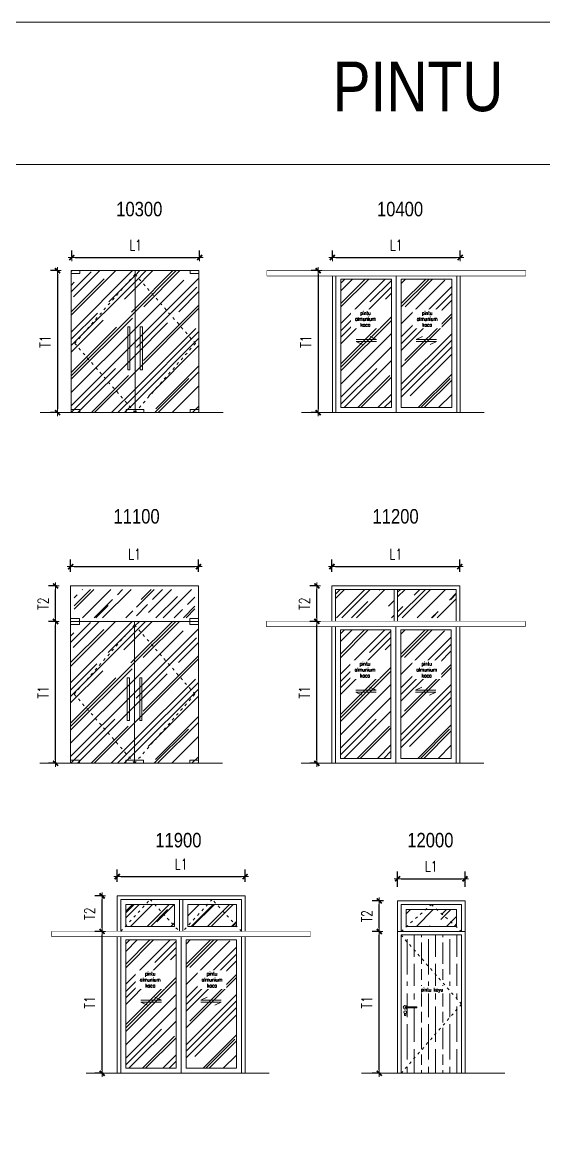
# Model space of a CAD drawing. Header units: centimetres. Extents: x 241563 to 294181, y -34797 to 61752.
# Drawn here: x 255016 to 262360, y 46141 to 61752 of the extents above; entities that cross this region are included whole.
import ezdxf

# ---------------------------------------------------------------- set-up
doc = ezdxf.new("R2010")
doc.units = ezdxf.units.CM
doc.header["$MEASUREMENT"] = 0
doc.set_wipeout_variables(frame=1)
doc.linetypes.add('ACAD_ISO03W100', pattern=[30, 12, -18])
doc.layers.add('0.00', color=130, linetype='Continuous', lineweight=0)
doc.layers.add('0.09', color=30, linetype='Continuous', lineweight=9)
doc.styles.add('51DIM', font='SIMPLEX.shx', dxfattribs={"width": 0.85})
doc.styles.add('ISO', font='ARIALN.TTF')
doc.styles.add('TEXT', font='simplex.shx', dxfattribs={"width": 0.75})
doc.dimstyles.new('D100B', dxfattribs={"dimscale": 100, "dimtxt": 1.5, "dimasz": 0.5, "dimexe": 1, "dimexo": 2, "dimgap": 1, "dimtad": 1, "dimdec": 0, "dimzin": 0, "dimdsep": 46, "dimtxsty": 'TEXT', "dimblk1": 'tick', "dimblk2": 'tick', "dimsah": 1, "dimcen": 0, "dimclre": 15, "dimadec": 0, "dimazin": 0, "dimtfac": 1, "dimtdec": 0, "dimtix": 1, "dimtmove": 2, "dimatfit": 3, "dimldrblk": 'tick', "dimfxl": 1, "dimtolj": 1, "dimtzin": 0, "dimarcsym": 0})
pattern_1 = [(45, (4881.9, 39292.12), (254.55844, 678.8225), [4500, -600, 1500, -300]), (45, (5057.97, 39680.32), (-494.26764, 70.0036), [900, -99, 1800, -225]), (45, (4807.66, 39578.5), (960.95812, 1245.21504), [2400, -420, 1200, -300])]
pattern_2 = [(45, (8560.57, 39292.12), (254.55844, 678.8225), [4500, -600, 1500, -300]), (45, (8736.64, 39680.32), (-494.26764, 70.0036), [900, -99, 1800, -225]), (45, (8486.32, 39578.5), (960.95812, 1245.21504), [2400, -420, 1200, -300])]
pattern_3 = [(45, (4875.36, 34349.05), (254.55844, 678.8225), [4500, -600, 1500, -300]), (45, (5051.43, 34737.25), (-494.26764, 70.0036), [900, -99, 1800, -225]), (45, (4801.12, 34635.43), (960.95812, 1245.21504), [2400, -420, 1200, -300])]
pattern_4 = [(45, (8554.03, 34349.05), (254.55844, 678.8225), [4500, -600, 1500, -300]), (45, (8730.1, 34737.25), (-494.26764, 70.0036), [900, -99, 1800, -225]), (45, (8479.78, 34635.43), (960.95812, 1245.21504), [2400, -420, 1200, -300])]
pattern_5 = [(45, (5530.7, 29980.36), (254.55844, 678.8225), [4500, -600, 1500, -300]), (45, (5706.77, 30368.56), (-494.26764, 70.0036), [900, -99, 1800, -225]), (45, (5456.45, 30266.74), (960.95812, 1245.21504), [2400, -420, 1200, -300])]
pattern_6 = [(45, (-56898.05, 16622.5), (254.55844, 678.8225), [4500, -600, 1500, -300]), (45, (-56721.98, 17010.7), (-494.26764, 70.00357), [900, -99, 1800, -225]), (45, (-56972.3, 16908.87), (960.95812, 1245.21504), [2400, -420, 1200, -300])]

# ---------------------------------------------------------------- blocks, each defined once
blk = doc.blocks.new('tick')
for p, q in [((-1, 0), (1, 0)), ((0, 1), (0, -1))]:
    blk.add_line(p, q)
at = {"const_width": 0.5}
blk.add_lwpolyline([(-0.71, -0.71), (0.71, 0.71)], dxfattribs=at)
blk = doc.blocks.new('*D16')
at = {"layer": '0.00', "color": 15, "linetype": 'Continuous', "lineweight": -2, "ltscale": 2, "transparency": 16777216}
for p, q in [((255514, 58250), (255414, 58250)), ((255514, 56250), (255414, 56250))]:
    blk.add_line(p, q, dxfattribs=at)
at = {"layer": '0.00', "color": 0, "linetype": 'Continuous', "lineweight": -2, "ltscale": 2, "transparency": 16777216}
blk.add_line((255514, 58200), (255514, 56300), dxfattribs=at)
at = {"layer": 'Defpoints', "color": 0, "linetype": 'Continuous', "ltscale": 2, "transparency": 16777216}
for p in [(255714, 58250), (255514, 56250), (255714, 56250)]:
    blk.add_point(p, dxfattribs=at)
at = {"layer": '0.00', "color": 0, "linetype": 'Continuous', "lineweight": -2, "ltscale": 2, "transparency": 16777216, "xscale": 50, "yscale": 50, "zscale": 50}
for p, rotation in [((255514, 58250), 90), ((255514, 56250), 270)]:
    blk.add_blockref('tick', p, dxfattribs=dict(at, rotation=rotation))
at = {"layer": '0.00', "color": 0, "linetype": 'Continuous', "ltscale": 2, "transparency": 16777216, "insert": (255339, 57250), "char_height": 150, "attachment_point": 5, "rotation": 90, "style": 'TEXT'}
blk.add_mtext('\\A1;T1', dxfattribs=at)
blk = doc.blocks.new('*D15')
at = {"layer": '0.00', "color": 15, "linetype": 'Continuous', "lineweight": -2, "ltscale": 2, "transparency": 16777216}
for p, q in [((255714, 58450), (255714, 58535)), ((257514, 58450), (257514, 58535))]:
    blk.add_line(p, q, dxfattribs=at)
at = {"layer": '0.00', "color": 0, "linetype": 'Continuous', "lineweight": -2, "ltscale": 2, "transparency": 16777216}
blk.add_line((255764, 58435), (257464, 58435), dxfattribs=at)
at = {"layer": 'Defpoints', "color": 0, "linetype": 'Continuous', "ltscale": 2, "transparency": 16777216}
for p in [(257514, 58435), (255714, 58250), (257514, 58250)]:
    blk.add_point(p, dxfattribs=at)
at = {"layer": '0.00', "color": 0, "linetype": 'Continuous', "lineweight": -2, "ltscale": 2, "transparency": 16777216, "xscale": 50, "yscale": 50, "zscale": 50, "rotation": 180}
blk.add_blockref('tick', (255714, 58435), dxfattribs=at)
at = {"layer": '0.00', "color": 0, "linetype": 'Continuous', "lineweight": -2, "ltscale": 2, "transparency": 16777216, "xscale": 50, "yscale": 50, "zscale": 50}
blk.add_blockref('tick', (257514, 58435), dxfattribs=at)
at = {"layer": '0.00', "color": 0, "linetype": 'Continuous', "ltscale": 2, "transparency": 16777216, "insert": (256614, 58610), "char_height": 150, "attachment_point": 5, "style": 'TEXT'}
blk.add_mtext('\\A1;L1', dxfattribs=at)
blk = doc.blocks.new('*D18')
at = {"layer": '0.00', "color": 15, "linetype": 'Continuous', "lineweight": -2, "ltscale": 2, "transparency": 16777216}
for p, q in [((259183, 58250), (259083, 58250)), ((259183, 56250), (259083, 56250))]:
    blk.add_line(p, q, dxfattribs=at)
at = {"layer": '0.00', "color": 0, "linetype": 'Continuous', "lineweight": -2, "ltscale": 2, "transparency": 16777216}
blk.add_line((259183, 58200), (259183, 56300), dxfattribs=at)
at = {"layer": 'Defpoints', "color": 0, "linetype": 'Continuous', "ltscale": 2, "transparency": 16777216}
for p in [(259383, 58250), (259183, 56250), (259383, 56250)]:
    blk.add_point(p, dxfattribs=at)
at = {"layer": '0.00', "color": 0, "linetype": 'Continuous', "lineweight": -2, "ltscale": 2, "transparency": 16777216, "xscale": 50, "yscale": 50, "zscale": 50}
for p, rotation in [((259183, 58250), 90), ((259183, 56250), 270)]:
    blk.add_blockref('tick', p, dxfattribs=dict(at, rotation=rotation))
at = {"layer": '0.00', "color": 0, "linetype": 'Continuous', "ltscale": 2, "transparency": 16777216, "insert": (259008, 57250), "char_height": 150, "attachment_point": 5, "rotation": 90, "style": 'TEXT'}
blk.add_mtext('\\A1;T1', dxfattribs=at)
blk = doc.blocks.new('*D17')
at = {"layer": '0.00', "color": 15, "linetype": 'Continuous', "lineweight": -2, "ltscale": 2, "transparency": 16777216}
for p, q in [((259383, 58450), (259383, 58535)), ((261183, 58450), (261183, 58535))]:
    blk.add_line(p, q, dxfattribs=at)
at = {"layer": '0.00', "color": 0, "linetype": 'Continuous', "lineweight": -2, "ltscale": 2, "transparency": 16777216}
blk.add_line((259433, 58435), (261133, 58435), dxfattribs=at)
at = {"layer": 'Defpoints', "color": 0, "linetype": 'Continuous', "ltscale": 2, "transparency": 16777216}
for p in [(261183, 58435), (259383, 58250), (261183, 58250)]:
    blk.add_point(p, dxfattribs=at)
at = {"layer": '0.00', "color": 0, "linetype": 'Continuous', "lineweight": -2, "ltscale": 2, "transparency": 16777216, "xscale": 50, "yscale": 50, "zscale": 50, "rotation": 180}
blk.add_blockref('tick', (259383, 58435), dxfattribs=at)
at = {"layer": '0.00', "color": 0, "linetype": 'Continuous', "lineweight": -2, "ltscale": 2, "transparency": 16777216, "xscale": 50, "yscale": 50, "zscale": 50}
blk.add_blockref('tick', (261183, 58435), dxfattribs=at)
at = {"layer": '0.00', "color": 0, "linetype": 'Continuous', "ltscale": 2, "transparency": 16777216, "insert": (260283, 58610), "char_height": 150, "attachment_point": 5, "style": 'TEXT'}
blk.add_mtext('\\A1;L1', dxfattribs=at)
blk = doc.blocks.new('*D35')
at = {"layer": '0.00', "color": 15, "linetype": 'Continuous', "lineweight": -2, "ltscale": 2, "transparency": 16777216}
for p, q in [((255498, 53307), (255386, 53307)), ((255498, 51307), (255386, 51307))]:
    blk.add_line(p, q, dxfattribs=at)
at = {"layer": '0.00', "color": 0, "linetype": 'Continuous', "lineweight": -2, "ltscale": 2, "transparency": 16777216}
blk.add_line((255486, 51357), (255486, 53257), dxfattribs=at)
at = {"layer": 'Defpoints', "color": 0, "linetype": 'Continuous', "ltscale": 2, "transparency": 16777216}
for p in [(255486, 53307), (255698, 53307), (255698, 51307)]:
    blk.add_point(p, dxfattribs=at)
at = {"layer": '0.00', "color": 0, "linetype": 'Continuous', "lineweight": -2, "ltscale": 2, "transparency": 16777216, "xscale": 50, "yscale": 50, "zscale": 50}
for p, rotation in [((255486, 53307), 90), ((255486, 51307), 270)]:
    blk.add_blockref('tick', p, dxfattribs=dict(at, rotation=rotation))
at = {"layer": '0.00', "color": 0, "linetype": 'Continuous', "ltscale": 2, "transparency": 16777216, "insert": (255311, 52307), "char_height": 150, "attachment_point": 5, "rotation": 90, "style": 'TEXT'}
blk.add_mtext('\\A1;T1', dxfattribs=at)
blk = doc.blocks.new('*D33')
at = {"layer": '0.00', "color": 15, "linetype": 'Continuous', "lineweight": -2, "ltscale": 2, "transparency": 16777216}
for p, q in [((255498, 53807), (255386, 53807)), ((255498, 53307), (255386, 53307))]:
    blk.add_line(p, q, dxfattribs=at)
at = {"layer": '0.00', "color": 0, "linetype": 'Continuous', "lineweight": -2, "ltscale": 2, "transparency": 16777216}
blk.add_line((255486, 53357), (255486, 53757), dxfattribs=at)
at = {"layer": 'Defpoints', "color": 0, "linetype": 'Continuous', "ltscale": 2, "transparency": 16777216}
for p in [(255486, 53807), (255698, 53807), (255698, 53307)]:
    blk.add_point(p, dxfattribs=at)
at = {"layer": '0.00', "color": 0, "linetype": 'Continuous', "lineweight": -2, "ltscale": 2, "transparency": 16777216, "xscale": 50, "yscale": 50, "zscale": 50}
for p, rotation in [((255486, 53807), 90), ((255486, 53307), 270)]:
    blk.add_blockref('tick', p, dxfattribs=dict(at, rotation=rotation))
at = {"layer": '0.00', "color": 0, "linetype": 'Continuous', "ltscale": 2, "transparency": 16777216, "insert": (255311, 53557), "char_height": 150, "attachment_point": 5, "rotation": 90, "style": 'TEXT'}
blk.add_mtext('\\A1;T2', dxfattribs=at)
blk = doc.blocks.new('*D34')
at = {"layer": '0.00', "color": 15, "linetype": 'Continuous', "lineweight": -2, "ltscale": 2, "transparency": 16777216}
for p, q in [((255698, 54007), (255698, 54179)), ((257498, 54007), (257498, 54179))]:
    blk.add_line(p, q, dxfattribs=at)
at = {"layer": '0.00', "color": 0, "linetype": 'Continuous', "lineweight": -2, "ltscale": 2, "transparency": 16777216}
blk.add_line((255748, 54079), (257448, 54079), dxfattribs=at)
at = {"layer": 'Defpoints', "color": 0, "linetype": 'Continuous', "ltscale": 2, "transparency": 16777216}
for p in [(257498, 54079), (255698, 53807), (257498, 53807)]:
    blk.add_point(p, dxfattribs=at)
at = {"layer": '0.00', "color": 0, "linetype": 'Continuous', "lineweight": -2, "ltscale": 2, "transparency": 16777216, "xscale": 50, "yscale": 50, "zscale": 50, "rotation": 180}
blk.add_blockref('tick', (255698, 54079), dxfattribs=at)
at = {"layer": '0.00', "color": 0, "linetype": 'Continuous', "lineweight": -2, "ltscale": 2, "transparency": 16777216, "xscale": 50, "yscale": 50, "zscale": 50}
blk.add_blockref('tick', (257498, 54079), dxfattribs=at)
at = {"layer": '0.00', "color": 0, "linetype": 'Continuous', "ltscale": 2, "transparency": 16777216, "insert": (256598, 54254), "char_height": 150, "attachment_point": 5, "style": 'TEXT'}
blk.add_mtext('\\A1;L1', dxfattribs=at)
blk = doc.blocks.new('*D38')
at = {"layer": '0.00', "color": 15, "linetype": 'Continuous', "lineweight": -2, "ltscale": 2, "transparency": 16777216}
for p, q in [((259177, 53307), (259065, 53307)), ((259177, 51307), (259065, 51307))]:
    blk.add_line(p, q, dxfattribs=at)
at = {"layer": '0.00', "color": 0, "linetype": 'Continuous', "lineweight": -2, "ltscale": 2, "transparency": 16777216}
blk.add_line((259165, 51357), (259165, 53257), dxfattribs=at)
at = {"layer": 'Defpoints', "color": 0, "linetype": 'Continuous', "ltscale": 2, "transparency": 16777216}
for p in [(259165, 53307), (259377, 53307), (259377, 51307)]:
    blk.add_point(p, dxfattribs=at)
at = {"layer": '0.00', "color": 0, "linetype": 'Continuous', "lineweight": -2, "ltscale": 2, "transparency": 16777216, "xscale": 50, "yscale": 50, "zscale": 50}
for p, rotation in [((259165, 53307), 90), ((259165, 51307), 270)]:
    blk.add_blockref('tick', p, dxfattribs=dict(at, rotation=rotation))
at = {"layer": '0.00', "color": 0, "linetype": 'Continuous', "ltscale": 2, "transparency": 16777216, "insert": (258990, 52307), "char_height": 150, "attachment_point": 5, "rotation": 90, "style": 'TEXT'}
blk.add_mtext('\\A1;T1', dxfattribs=at)
blk = doc.blocks.new('*D36')
at = {"layer": '0.00', "color": 15, "linetype": 'Continuous', "lineweight": -2, "ltscale": 2, "transparency": 16777216}
for p, q in [((259177, 53807), (259065, 53807)), ((259177, 53307), (259065, 53307))]:
    blk.add_line(p, q, dxfattribs=at)
at = {"layer": '0.00', "color": 0, "linetype": 'Continuous', "lineweight": -2, "ltscale": 2, "transparency": 16777216}
blk.add_line((259165, 53357), (259165, 53757), dxfattribs=at)
at = {"layer": 'Defpoints', "color": 0, "linetype": 'Continuous', "ltscale": 2, "transparency": 16777216}
for p in [(259165, 53807), (259377, 53807), (259377, 53307)]:
    blk.add_point(p, dxfattribs=at)
at = {"layer": '0.00', "color": 0, "linetype": 'Continuous', "lineweight": -2, "ltscale": 2, "transparency": 16777216, "xscale": 50, "yscale": 50, "zscale": 50}
for p, rotation in [((259165, 53807), 90), ((259165, 53307), 270)]:
    blk.add_blockref('tick', p, dxfattribs=dict(at, rotation=rotation))
at = {"layer": '0.00', "color": 0, "linetype": 'Continuous', "ltscale": 2, "transparency": 16777216, "insert": (258990, 53557), "char_height": 150, "attachment_point": 5, "rotation": 90, "style": 'TEXT'}
blk.add_mtext('\\A1;T2', dxfattribs=at)
blk = doc.blocks.new('*D37')
at = {"layer": '0.00', "color": 15, "linetype": 'Continuous', "lineweight": -2, "ltscale": 2, "transparency": 16777216}
for p, q in [((259377, 54007), (259377, 54179)), ((261177, 54007), (261177, 54179))]:
    blk.add_line(p, q, dxfattribs=at)
at = {"layer": '0.00', "color": 0, "linetype": 'Continuous', "lineweight": -2, "ltscale": 2, "transparency": 16777216}
blk.add_line((259427, 54079), (261127, 54079), dxfattribs=at)
at = {"layer": 'Defpoints', "color": 0, "linetype": 'Continuous', "ltscale": 2, "transparency": 16777216}
for p in [(261177, 54079), (259377, 53807), (261177, 53807)]:
    blk.add_point(p, dxfattribs=at)
at = {"layer": '0.00', "color": 0, "linetype": 'Continuous', "lineweight": -2, "ltscale": 2, "transparency": 16777216, "xscale": 50, "yscale": 50, "zscale": 50, "rotation": 180}
blk.add_blockref('tick', (259377, 54079), dxfattribs=at)
at = {"layer": '0.00', "color": 0, "linetype": 'Continuous', "lineweight": -2, "ltscale": 2, "transparency": 16777216, "xscale": 50, "yscale": 50, "zscale": 50}
blk.add_blockref('tick', (261177, 54079), dxfattribs=at)
at = {"layer": '0.00', "color": 0, "linetype": 'Continuous', "ltscale": 2, "transparency": 16777216, "insert": (260277, 54254), "char_height": 150, "attachment_point": 5, "style": 'TEXT'}
blk.add_mtext('\\A1;L1', dxfattribs=at)
blk = doc.blocks.new('*D57')
at = {"layer": '0.00', "color": 15, "linetype": 'Continuous', "lineweight": -2, "ltscale": 2, "transparency": 16777216}
for p, q in [((256154, 48938), (256041, 48938)), ((256154, 46938), (256041, 46938))]:
    blk.add_line(p, q, dxfattribs=at)
at = {"layer": '0.00', "color": 0, "linetype": 'Continuous', "lineweight": -2, "ltscale": 2, "transparency": 16777216}
blk.add_line((256141, 46988), (256141, 48888), dxfattribs=at)
at = {"layer": 'Defpoints', "color": 0, "linetype": 'Continuous', "ltscale": 2, "transparency": 16777216}
for p in [(256141, 48938), (256354, 48938), (256354, 46938)]:
    blk.add_point(p, dxfattribs=at)
at = {"layer": '0.00', "color": 0, "linetype": 'Continuous', "lineweight": -2, "ltscale": 2, "transparency": 16777216, "xscale": 50, "yscale": 50, "zscale": 50}
for p, rotation in [((256141, 48938), 90), ((256141, 46938), 270)]:
    blk.add_blockref('tick', p, dxfattribs=dict(at, rotation=rotation))
at = {"layer": '0.00', "color": 0, "linetype": 'Continuous', "ltscale": 2, "transparency": 16777216, "insert": (255966, 47938), "char_height": 150, "attachment_point": 5, "rotation": 90, "style": 'TEXT'}
blk.add_mtext('\\A1;T1', dxfattribs=at)
blk = doc.blocks.new('*D58')
at = {"layer": '0.00', "color": 15, "linetype": 'Continuous', "lineweight": -2, "ltscale": 2, "transparency": 16777216}
for p, q in [((256154, 49438), (256041, 49438)), ((256154, 48938), (256041, 48938))]:
    blk.add_line(p, q, dxfattribs=at)
at = {"layer": '0.00', "color": 0, "linetype": 'Continuous', "lineweight": -2, "ltscale": 2, "transparency": 16777216}
blk.add_line((256141, 48988), (256141, 49388), dxfattribs=at)
at = {"layer": 'Defpoints', "color": 0, "linetype": 'Continuous', "ltscale": 2, "transparency": 16777216}
for p in [(256141, 49438), (256354, 49438), (256354, 48938)]:
    blk.add_point(p, dxfattribs=at)
at = {"layer": '0.00', "color": 0, "linetype": 'Continuous', "lineweight": -2, "ltscale": 2, "transparency": 16777216, "xscale": 50, "yscale": 50, "zscale": 50}
for p, rotation in [((256141, 49438), 90), ((256141, 48938), 270)]:
    blk.add_blockref('tick', p, dxfattribs=dict(at, rotation=rotation))
at = {"layer": '0.00', "color": 0, "linetype": 'Continuous', "ltscale": 2, "transparency": 16777216, "insert": (255966, 49188), "char_height": 150, "attachment_point": 5, "rotation": 90, "style": 'TEXT'}
blk.add_mtext('\\A1;T2', dxfattribs=at)
blk = doc.blocks.new('*D59')
at = {"layer": '0.00', "color": 15, "linetype": 'Continuous', "lineweight": -2, "ltscale": 2, "transparency": 16777216}
for p, q in [((256354, 49638), (256354, 49811)), ((258154, 49638), (258154, 49811))]:
    blk.add_line(p, q, dxfattribs=at)
at = {"layer": '0.00', "color": 0, "linetype": 'Continuous', "lineweight": -2, "ltscale": 2, "transparency": 16777216}
blk.add_line((256404, 49711), (258104, 49711), dxfattribs=at)
at = {"layer": 'Defpoints', "color": 0, "linetype": 'Continuous', "ltscale": 2, "transparency": 16777216}
for p in [(258154, 49711), (256354, 49438), (258154, 49438)]:
    blk.add_point(p, dxfattribs=at)
at = {"layer": '0.00', "color": 0, "linetype": 'Continuous', "lineweight": -2, "ltscale": 2, "transparency": 16777216, "xscale": 50, "yscale": 50, "zscale": 50, "rotation": 180}
blk.add_blockref('tick', (256354, 49711), dxfattribs=at)
at = {"layer": '0.00', "color": 0, "linetype": 'Continuous', "lineweight": -2, "ltscale": 2, "transparency": 16777216, "xscale": 50, "yscale": 50, "zscale": 50}
blk.add_blockref('tick', (258154, 49711), dxfattribs=at)
at = {"layer": '0.00', "color": 0, "linetype": 'Continuous', "ltscale": 2, "transparency": 16777216, "insert": (257254, 49886), "char_height": 150, "attachment_point": 5, "style": 'TEXT'}
blk.add_mtext('\\A1;L1', dxfattribs=at)
blk = doc.blocks.new('*D60')
at = {"layer": '0.00', "color": 15, "linetype": 'Continuous', "lineweight": -2, "ltscale": 2, "transparency": 16777216}
for p, q in [((260057, 48938), (259944, 48938)), ((260057, 46938), (259944, 46938))]:
    blk.add_line(p, q, dxfattribs=at)
at = {"layer": '0.00', "color": 0, "linetype": 'Continuous', "lineweight": -2, "ltscale": 2, "transparency": 16777216}
blk.add_line((260044, 46988), (260044, 48888), dxfattribs=at)
at = {"layer": 'Defpoints', "color": 0, "linetype": 'Continuous', "ltscale": 2, "transparency": 16777216}
for p in [(260044, 48938), (260257, 48938), (260257, 46938)]:
    blk.add_point(p, dxfattribs=at)
at = {"layer": '0.00', "color": 0, "linetype": 'Continuous', "lineweight": -2, "ltscale": 2, "transparency": 16777216, "xscale": 50, "yscale": 50, "zscale": 50}
for p, rotation in [((260044, 48938), 90), ((260044, 46938), 270)]:
    blk.add_blockref('tick', p, dxfattribs=dict(at, rotation=rotation))
at = {"layer": '0.00', "color": 0, "linetype": 'Continuous', "ltscale": 2, "transparency": 16777216, "insert": (259869, 47938), "char_height": 150, "attachment_point": 5, "rotation": 90, "style": 'TEXT'}
blk.add_mtext('\\A1;T1', dxfattribs=at)
blk = doc.blocks.new('*D61')
at = {"layer": '0.00', "color": 15, "linetype": 'Continuous', "lineweight": -2, "ltscale": 2, "transparency": 16777216}
for p, q in [((260101, 49367), (259944, 49367)), ((260057, 48938), (259944, 48938))]:
    blk.add_line(p, q, dxfattribs=at)
at = {"layer": '0.00', "color": 0, "linetype": 'Continuous', "lineweight": -2, "ltscale": 2, "transparency": 16777216}
blk.add_line((260044, 48988), (260044, 49317), dxfattribs=at)
at = {"layer": 'Defpoints', "color": 0, "linetype": 'Continuous', "ltscale": 2, "transparency": 16777216}
for p in [(260044, 49367), (260301, 49367), (260257, 48938)]:
    blk.add_point(p, dxfattribs=at)
at = {"layer": '0.00', "color": 0, "linetype": 'Continuous', "lineweight": -2, "ltscale": 2, "transparency": 16777216, "xscale": 50, "yscale": 50, "zscale": 50}
for p, rotation in [((260044, 49367), 90), ((260044, 48938), 270)]:
    blk.add_blockref('tick', p, dxfattribs=dict(at, rotation=rotation))
at = {"layer": '0.00', "color": 0, "linetype": 'Continuous', "ltscale": 2, "transparency": 16777216, "insert": (259869, 49153), "char_height": 150, "attachment_point": 5, "rotation": 90, "style": 'TEXT'}
blk.add_mtext('\\A1;T2', dxfattribs=at)
blk = doc.blocks.new('*D62')
at = {"layer": '0.00', "color": 15, "linetype": 'Continuous', "lineweight": -2, "ltscale": 2, "transparency": 16777216}
for p, q in [((260301, 49567), (260301, 49780)), ((261251, 49567), (261251, 49780))]:
    blk.add_line(p, q, dxfattribs=at)
at = {"layer": '0.00', "color": 0, "linetype": 'Continuous', "lineweight": -2, "ltscale": 2, "transparency": 16777216}
blk.add_line((260351, 49680), (261201, 49680), dxfattribs=at)
at = {"layer": 'Defpoints', "color": 0, "linetype": 'Continuous', "ltscale": 2, "transparency": 16777216}
for p in [(261251, 49680), (260301, 49367), (261251, 49367)]:
    blk.add_point(p, dxfattribs=at)
at = {"layer": '0.00', "color": 0, "linetype": 'Continuous', "lineweight": -2, "ltscale": 2, "transparency": 16777216, "xscale": 50, "yscale": 50, "zscale": 50, "rotation": 180}
blk.add_blockref('tick', (260301, 49680), dxfattribs=at)
at = {"layer": '0.00', "color": 0, "linetype": 'Continuous', "lineweight": -2, "ltscale": 2, "transparency": 16777216, "xscale": 50, "yscale": 50, "zscale": 50}
blk.add_blockref('tick', (261251, 49680), dxfattribs=at)
at = {"layer": '0.00', "color": 0, "linetype": 'Continuous', "ltscale": 2, "transparency": 16777216, "insert": (260776, 49855), "char_height": 150, "attachment_point": 5, "style": 'TEXT'}
blk.add_mtext('\\A1;L1', dxfattribs=at)

msp = doc.modelspace()

# ---------------------------------------------------------------- hatches: boundary and pattern name
at = {"layer": '0.00', "linetype": 'Continuous', "ltscale": 2}
h = msp.add_hatch(dxfattribs=at)
h.set_pattern_fill('AR-RROOF', color=4, scale=300, angle=45)
h.set_pattern_definition(pattern_1)
h.paths.add_polyline_path([(256604.8, 56250.2), (255704.8, 56250.2), (255704.8, 58250.2), (256604.8, 58250.2)])
h = msp.add_hatch(dxfattribs=at)
h.set_pattern_fill('AR-RROOF', color=4, scale=300, angle=45)
h.set_pattern_definition(pattern_1)
h.paths.add_polyline_path([(256604.8, 56250.2), (257504.8, 56250.2), (257504.8, 58250.2), (256604.8, 58250.2)])
h = msp.add_hatch(dxfattribs=at)
h.set_pattern_fill('AR-RROOF', color=4, scale=300, angle=45)
h.set_pattern_definition(pattern_2)
h.paths.add_polyline_path([(260213.4, 56320.2), (259503.4, 56320.2), (259503.4, 58130.2), (260213.4, 58130.2)])
h = msp.add_hatch(dxfattribs=at)
h.set_pattern_fill('AR-RROOF', color=4, scale=300, angle=45)
h.set_pattern_definition(pattern_2)
h.paths.add_polyline_path([(260353.4, 56320.2), (261063.4, 56320.2), (261063.4, 58130.2), (260353.4, 58130.2)])
h = msp.add_hatch(dxfattribs=at)
h.set_pattern_fill('AR-RROOF', color=4, scale=300, angle=45)
h.set_pattern_definition([(45, (-38510.68, 20991.18), (254.55844, 678.8225), [4500, -600, 1500, -300]), (45, (-38334.6, 21379.4), (-494.26764, 70.00357), [900, -99, 1800, -225]), (45, (-38584.92, 21277.56), (960.95812, 1245.21504), [2400, -420, 1200, -300])])
h.paths.add_polyline_path([(257448.2, 53757.1), (256623.2, 53757.1), (256623.2, 53357.1), (257448.2, 53357.1)])
h.paths.add_polyline_path([(256573.2, 53757.1), (255748.2, 53757.1), (255748.2, 53357.1), (256573.2, 53357.1)])
h = msp.add_hatch(dxfattribs=at)
h.set_pattern_fill('AR-RROOF', color=4, scale=300, angle=45)
h.set_pattern_definition(pattern_3)
h.paths.add_polyline_path([(256598.2, 51307.1), (255698.2, 51307.1), (255698.2, 53307.1), (256598.2, 53307.1)])
h = msp.add_hatch(dxfattribs=at)
h.set_pattern_fill('AR-RROOF', color=4, scale=300, angle=45)
h.set_pattern_definition(pattern_3)
h.paths.add_polyline_path([(256598.2, 51307.1), (257498.2, 51307.1), (257498.2, 53307.1), (256598.2, 53307.1)])
h = msp.add_hatch(dxfattribs=at)
h.set_pattern_fill('AR-RROOF', color=4, scale=300, angle=45)
h.set_pattern_definition(pattern_4)
h.paths.add_polyline_path([(260206.9, 51377.1), (259496.9, 51377.1), (259496.9, 53187.1), (260206.9, 53187.1)])
h = msp.add_hatch(dxfattribs=at)
h.set_pattern_fill('AR-RROOF', color=4, scale=300, angle=45)
h.set_pattern_definition(pattern_4)
h.paths.add_polyline_path([(260346.9, 51377.1), (261056.9, 51377.1), (261056.9, 53187.1), (260346.9, 53187.1)])
h = msp.add_hatch(dxfattribs=at)
h.set_pattern_fill('AR-RROOF', color=4, scale=300, angle=45)
h.set_pattern_definition([(45, (-63713.97, 16622.5), (254.55844, 678.8225), [4500, -600, 1500, -300]), (45, (-63537.9, 17010.7), (-494.26764, 70.00357), [900, -99, 1800, -225]), (45, (-63788.21, 16908.87), (960.95812, 1245.21504), [2400, -420, 1200, -300])])
h.paths.add_polyline_path([(261131.1, 49008.4), (260421.1, 49008.4), (260421.1, 49246.7), (261131.1, 49246.7)])
at = {"layer": '0.00', "linetype": 'Continuous', "ltscale": 2, "true_color": 0xcd6928}
h = msp.add_hatch(dxfattribs=at)
h.set_pattern_fill('GOST_WOOD', color=32, scale=50)
h.set_pattern_definition([(90, (11236.54, 29980.36), (300, -2e-14), [500, -100]), (90, (11336.54, 29880.36), (300, -2e-14), [300, -75, 150, -75]), (90, (11436.54, 29730.36), (300, -2e-14), [500, -100])])
h.paths.add_polyline_path([(260351.1, 46938.4), (261201.1, 46938.4), (261201.1, 48888.4), (260351.1, 48888.4)])
at = {"layer": '0.00', "linetype": 'Continuous', "ltscale": 2}
h = msp.add_hatch(dxfattribs=at)
h.set_pattern_fill('AR-RROOF', color=4, scale=300, angle=45)
h.set_pattern_definition(pattern_5)
h.paths.add_polyline_path([(257183.6, 47008.4), (256473.6, 47008.4), (256473.6, 48818.4), (257183.6, 48818.4)])
h = msp.add_hatch(dxfattribs=at)
h.set_pattern_fill('AR-RROOF', color=4, scale=300, angle=45)
h.set_pattern_definition(pattern_5)
h.paths.add_polyline_path([(257323.6, 47008.4), (258033.6, 47008.4), (258033.6, 48818.4), (257323.6, 48818.4)])

# ---------------------------------------------------------------- linework, layer by layer
at = {"layer": '0.00', "color": 40, "linetype": 'Continuous', "ltscale": 0.5, "true_color": 0xf8d731}
for p, q in [((257843.4, 56250.2), (255270.1, 56250.2)), ((261522, 56250.2), (258948.8, 56250.2)), ((257836.8, 51307.1), (255263.6, 51307.1)), ((261515.5, 51307.1), (258942.2, 51307.1)), ((258492.2, 46938.4), (255918.9, 46938.4)), ((261810, 46938.4), (259793.9, 46938.4))]:
    msp.add_line(p, q, dxfattribs=at)
at = {"layer": '0.00', "color": 40, "linetype": 'Continuous', "ltscale": 2, "true_color": 0xf8d731}
for points in [[(247733.3, 61752.2), (288740.3, 61752.2), (288740.3, 59746.7), (247733.3, 59746.7)], [(255704.8, 58208.3), (255829, 58208.3), (255829, 58250.2), (255704.8, 58250.2)], [(257504.8, 58208.3), (257380.6, 58208.3), (257380.6, 58250.2), (257504.8, 58250.2)], [(256501.1, 57456.8), (256531.9, 57456.8), (256531.9, 56851.7), (256501.1, 56851.7)], [(256708.5, 57456.8), (256677.7, 57456.8), (256677.7, 56851.7), (256708.5, 56851.7)], [(255704.8, 56292.1), (255829, 56292.1), (255829, 56250.2), (255704.8, 56250.2)], [(256604.8, 56292.1), (256480.6, 56292.1), (256480.6, 56250.2), (256604.8, 56250.2)], [(256604.8, 56292.1), (256729, 56292.1), (256729, 56250.2), (256604.8, 56250.2)], [(257504.8, 56292.1), (257380.6, 56292.1), (257380.6, 56250.2), (257504.8, 56250.2)], [(255698.2, 53349), (255822.5, 53349), (255822.5, 53307.1), (255698.2, 53307.1)], [(255698.2, 53265.2), (255822.5, 53265.2), (255822.5, 53307.1), (255698.2, 53307.1)], [(257498.2, 53349), (257374, 53349), (257374, 53307.1), (257498.2, 53307.1)], [(257498.2, 53265.2), (257374, 53265.2), (257374, 53307.1), (257498.2, 53307.1)], [(256494.5, 52513.8), (256525.3, 52513.8), (256525.3, 51908.6), (256494.5, 51908.6)], [(256702, 52513.8), (256671.1, 52513.8), (256671.1, 51908.6), (256702, 51908.6)], [(255698.2, 51349), (255822.5, 51349), (255822.5, 51307.1), (255698.2, 51307.1)], [(256598.2, 51349), (256474, 51349), (256474, 51307.1), (256598.2, 51307.1)], [(256598.2, 51349), (256722.5, 51349), (256722.5, 51307.1), (256598.2, 51307.1)], [(257498.2, 51349), (257374, 51349), (257374, 51307.1), (257498.2, 51307.1)]]:
    msp.add_lwpolyline(points, close=True, dxfattribs=at)
at = {"layer": '0.00', "color": 40, "linetype": 'Continuous', "ltscale": 0.5, "true_color": 0xf8d731}
for points in [[(256604.8, 56250.2), (255704.8, 56250.2), (255704.8, 58250.2), (256604.8, 58250.2)], [(256604.8, 56250.2), (257504.8, 56250.2), (257504.8, 58250.2), (256604.8, 58250.2)], [(260283.4, 58250.2), (258464.2, 58250.2), (258464.2, 58178.5), (260283.4, 58178.5)], [(260283.4, 56250.2), (259383.4, 56250.2), (259383.4, 58250.2), (260283.4, 58250.2)], [(260283.4, 56250.2), (259433.4, 56250.2), (259433.4, 58250.2), (260283.4, 58250.2)], [(260283.4, 56250.2), (261183.4, 56250.2), (261183.4, 58250.2), (260283.4, 58250.2)], [(260283.4, 56250.2), (261133.4, 56250.2), (261133.4, 58250.2), (260283.4, 58250.2)], [(260283.4, 58250.2), (262102.7, 58250.2), (262102.7, 58178.5), (260283.4, 58178.5)], [(260213.4, 56320.2), (259503.4, 56320.2), (259503.4, 58130.2), (260213.4, 58130.2)], [(260353.4, 56320.2), (261063.4, 56320.2), (261063.4, 58130.2), (260353.4, 58130.2)], [(255698.2, 53807.1), (257498.2, 53807.1), (257498.2, 53307.1), (255698.2, 53307.1)], [(256598.2, 51307.1), (255698.2, 51307.1), (255698.2, 53307.1), (256598.2, 53307.1)], [(256598.2, 51307.1), (257498.2, 51307.1), (257498.2, 53307.1), (256598.2, 53307.1)], [(260276.9, 53307.1), (258457.7, 53307.1), (258457.7, 53235.4), (260276.9, 53235.4)], [(260276.9, 51307.1), (259376.9, 51307.1), (259376.9, 53307.1), (260276.9, 53307.1)], [(260276.9, 51307.1), (259426.9, 51307.1), (259426.9, 53307.1), (260276.9, 53307.1)], [(260276.9, 51307.1), (261176.9, 51307.1), (261176.9, 53307.1), (260276.9, 53307.1)], [(260276.9, 51307.1), (261126.9, 51307.1), (261126.9, 53307.1), (260276.9, 53307.1)], [(260276.9, 53307.1), (262096.1, 53307.1), (262096.1, 53235.4), (260276.9, 53235.4)], [(260206.9, 51377.1), (259496.9, 51377.1), (259496.9, 53187.1), (260206.9, 53187.1)], [(260346.9, 51377.1), (261056.9, 51377.1), (261056.9, 53187.1), (260346.9, 53187.1)], [(261251.1, 48938.4), (260301.1, 48938.4), (260301.1, 49366.7), (261251.1, 49366.7)], [(261201.1, 48938.4), (260351.1, 48938.4), (260351.1, 49316.7), (261201.1, 49316.7)], [(261131.1, 49008.4), (260421.1, 49008.4), (260421.1, 49246.7), (261131.1, 49246.7)], [(257253.6, 48938.4), (255434.3, 48938.4), (255434.3, 48866.7), (257253.6, 48866.7)], [(257253.6, 46938.4), (256353.6, 46938.4), (256353.6, 48938.4), (257253.6, 48938.4)], [(257253.6, 46938.4), (256403.6, 46938.4), (256403.6, 48938.4), (257253.6, 48938.4)], [(257253.6, 46938.4), (258153.6, 46938.4), (258153.6, 48938.4), (257253.6, 48938.4)], [(257253.6, 46938.4), (258103.6, 46938.4), (258103.6, 48938.4), (257253.6, 48938.4)], [(257253.6, 48938.4), (259072.8, 48938.4), (259072.8, 48866.7), (257253.6, 48866.7)], [(260301.1, 46938.4), (261251.1, 46938.4), (261251.1, 48938.4), (260301.1, 48938.4)], [(260351.1, 46938.4), (261201.1, 46938.4), (261201.1, 48888.4), (260351.1, 48888.4)], [(257183.6, 47008.4), (256473.6, 47008.4), (256473.6, 48818.4), (257183.6, 48818.4)], [(257323.6, 47008.4), (258033.6, 47008.4), (258033.6, 48818.4), (257323.6, 48818.4)], [(260407.9, 47875.9), (260573.2, 47875.9), (260573.2, 47860.2), (260407.9, 47860.2)]]:
    msp.add_lwpolyline(points, close=True, dxfattribs=at)
at = {"layer": '0.00', "color": 40, "linetype": 'ACAD_ISO03W100', "ltscale": 3, "true_color": 0xf8d731}
for points in [[(256604.8, 58200.2), (255754.8, 57225.2), (256604.8, 56250.2)], [(256604.8, 58200.2), (257454.8, 57225.2), (256604.8, 56250.2)], [(256598.2, 53257.1), (255748.2, 52282.1), (256598.2, 51307.1)], [(256598.2, 53257.1), (257448.2, 52282.1), (256598.2, 51307.1)], [(260351.1, 48938.4), (260776.1, 49316.7), (261201.1, 48938.4)]]:
    msp.add_lwpolyline(points, dxfattribs=at)
at = {"layer": '0.00', "color": 40, "linetype": 'Continuous', "ltscale": 2, "true_color": 0xf8d731}
for points in [[(259718.4, 57281), (260005.5, 57281), (259915.3, 57321.7)], [(260848.5, 57281), (260561.4, 57281), (260651.6, 57321.7)], [(260005.5, 57252.1), (259718.4, 57252.1), (259808.6, 57211.5)], [(260561.4, 57252.1), (260848.5, 57252.1), (260758.3, 57211.5)], [(259711.9, 52337.9), (259999, 52337.9), (259908.8, 52378.6)], [(259999, 52309.1), (259711.9, 52309.1), (259802.1, 52268.4)], [(260841.9, 52337.9), (260554.8, 52337.9), (260645, 52378.6)], [(260554.8, 52309.1), (260841.9, 52309.1), (260751.7, 52268.4)], [(256688.6, 47969.3), (256975.6, 47969.3), (256885.4, 48009.9)], [(256975.6, 47940.4), (256688.6, 47940.4), (256778.7, 47899.7)], [(257818.6, 47969.3), (257531.5, 47969.3), (257621.7, 48009.9)], [(257531.5, 47940.4), (257818.6, 47940.4), (257728.4, 47899.7)]]:
    msp.add_lwpolyline(points, dxfattribs=at)
at = {"layer": '0.00', "color": 40, "linetype": 'Continuous', "ltscale": 0.5, "true_color": 0xf8d731}
msp.add_lwpolyline([(260415.3, 47782.9), (260415.3, 47753.1), (260400.5, 47753.1), (260400.5, 47782.9)], dxfattribs=at)
msp.add_circle((260407.9, 47799.4), 18.1, dxfattribs=at)
msp.add_arc((260407.9, 47868.1), 25.9, 17.67913, 342.32087, dxfattribs=at)

# ---------------------------------------------------------------- texts
at = {"layer": '0.00', "color": 40, "linetype": 'Continuous', "true_color": 0xf8d731, "width": 604.134, "attachment_point": 1, "style": 'ISO'}
for s, insert, char_height in [('PINTU', (259386.1, 61197.1), 700), ('10300', (256339.6, 59220.2), 204.1), ('10400', (260011, 59220.2), 204.1), ('11100', (256301.4, 54890.1), 204.1), ('11200', (259948.3, 54890.1), 204.1), ('11900', (256890.2, 50326.7), 204.1), ('12000', (260437.7, 50326.7), 204.1)]:
    msp.add_mtext(s, dxfattribs=dict(at, insert=insert, char_height=char_height))

# ---------------------------------------------------------------- dimensions: what is measured, and where the dimension line sits
at = {"layer": '0.00', "color": 6, "linetype": 'Continuous', "ltscale": 2}
for base, p1, p2, picture, middle in [((257514, 58435.3), (255714, 58250.2), (257514, 58250.2), '*D15', (256614, 58610.3)), ((257498.2, 54079.2), (255698.2, 53807.1), (257498.2, 53807.1), '*D34', (256598.2, 54254.2)), ((261176.9, 54079.2), (259376.9, 53807.1), (261176.9, 53807.1), '*D37', (260276.9, 54254.2)), ((258153.6, 49710.6), (256353.6, 49438.4), (258153.6, 49438.4), '*D59', (257253.6, 49885.6)), ((261251.1, 49680.1), (260301.1, 49366.7), (261251.1, 49366.7), '*D62', (260776.1, 49855.1))]:
    dim = msp.add_linear_dim(base=base, p1=p1, p2=p2, text='L1', dimstyle='D100B', dxfattribs=at)
    dim.commit()
    dim.dimension.update_dxf_attribs({"geometry": picture, "text_midpoint": middle})
for base, p1, p2, text, picture, middle in [((255513.7, 56250.2), (255714, 58250.2), (255714, 56250.2), 'T1', '*D16', (255338.7, 57250.2)), ((255485.9, 53807.1), (255698.2, 53307.1), (255698.2, 53807.1), 'T2', '*D33', (255310.9, 53557.1)), ((255485.9, 53307.1), (255698.2, 51307.1), (255698.2, 53307.1), 'T1', '*D35', (255310.9, 52307.1)), ((260044.3, 49366.7), (260256.7, 48938.4), (260301.1, 49366.7), 'T2', '*D61', (259869.3, 49152.6)), ((260044.3, 48938.4), (260256.7, 46938.4), (260256.7, 48938.4), 'T1', '*D60', (259869.3, 47938.4))]:
    dim = msp.add_linear_dim(base=base, p1=p1, p2=p2, angle=90, text=text, dimstyle='D100B', dxfattribs=at)
    dim.commit()
    dim.dimension.update_dxf_attribs({"geometry": picture, "text_midpoint": middle})

# ---------------------------------------------------------------- next in the draw order: texts
at = {"layer": '0.09', "color": 2, "lineweight": 18, "char_height": 50, "attachment_point": 5, "style": '51DIM', "bg_fill": 3, "box_fill_scale": 1.5, "bg_fill_color": 256, "bg_fill_transparency": 0}
for s, insert, width in [('{\\C256;pintu \\Palmunium \\Pkaca}', (259848.7, 57569.8), 357.616), ('{\\C256;pintu \\Palmunium \\Pkaca}', (260718.2, 57569.8), 357.616), ('{\\C256;pintu \\Palmunium \\Pkaca}', (259842.2, 52626.7), 357.616), ('{\\C256;pintu \\Palmunium \\Pkaca}', (260711.6, 52626.7), 357.616), ('{\\C256;pintu \\Palmunium \\Pkaca}', (256818.8, 48258), 357.616), ('{\\C256;pintu \\Palmunium \\Pkaca}', (257688.3, 48258), 357.616), ('{\\C256;pintu kayu}', (260785.8, 48108.5), 718.204)]:
    msp.add_mtext(s, dxfattribs=dict(at, insert=insert, width=width))

# ---------------------------------------------------------------- next in the draw order: wipeouts: each hides what was drawn before it
at = {"color": 40, "linetype": 'Continuous', "ltscale": 0.5, "true_color": 0xf8d731}
for points in [[(258464.2, 58250.2), (260283.4, 58250.2), (260283.4, 58178.5), (258464.2, 58178.5)], [(258457.7, 53307.1), (260276.9, 53307.1), (260276.9, 53235.4), (258457.7, 53235.4)], [(255434.3, 48938.4), (257253.6, 48938.4), (257253.6, 48866.7), (255434.3, 48866.7)]]:
    msp.add_wipeout(points, dxfattribs=at).dxf.layer = '0.00'

# ---------------------------------------------------------------- next in the draw order: linework, layer by layer
at = {"layer": '0.00', "color": 40, "linetype": 'ACAD_ISO03W100', "ltscale": 3, "true_color": 0xf8d731}
msp.add_lwpolyline([(260351.1, 48888.4), (261201.1, 47913.4), (260351.1, 46938.4)], dxfattribs=at)

# ---------------------------------------------------------------- next in the draw order: wipeouts: each hides what was drawn before it
at = {"color": 40, "linetype": 'Continuous', "ltscale": 0.5, "true_color": 0xf8d731}
for points in [[(262102.7, 58250.2), (258464.2, 58250.2), (258464.2, 58178.5), (262102.7, 58178.5)], [(262096.1, 53307.1), (258457.7, 53307.1), (258457.7, 53235.4), (262096.1, 53235.4)], [(259072.8, 48938.4), (255434.3, 48938.4), (255434.3, 48866.7), (259072.8, 48866.7)]]:
    msp.add_wipeout(points, dxfattribs=at).dxf.layer = '0.00'

# ---------------------------------------------------------------- next in the draw order: hatches: boundary and pattern name
at = {"layer": '0.00', "linetype": 'Continuous', "ltscale": 2}
h = msp.add_hatch(dxfattribs=at)
h.set_pattern_fill('AR-RROOF', color=4, scale=300, angle=45)
h.set_pattern_definition([(45, (-28681.14, 20991.18), (254.55844, 678.8225), [4500, -600, 1500, -300]), (45, (-28505.08, 21379.4), (-494.26764, 70.00357), [900, -99, 1800, -225]), (45, (-28755.4, 21277.56), (960.95812, 1245.21504), [2400, -420, 1200, -300])])
h.paths.add_polyline_path([(261126.9, 53757.1), (260301.9, 53757.1), (260301.9, 53357.1), (261126.9, 53357.1)])
h.paths.add_polyline_path([(260251.9, 53757.1), (259426.9, 53757.1), (259426.9, 53357.1), (260251.9, 53357.1)])

# ---------------------------------------------------------------- next in the draw order: linework, layer by layer
at = {"layer": '0.00', "color": 40, "linetype": 'Continuous', "ltscale": 0.5, "true_color": 0xf8d731}
for points in [[(259376.9, 53807.1), (261176.9, 53807.1), (261176.9, 53307.1), (259376.9, 53307.1)], [(259426.9, 53757.1), (261126.9, 53757.1), (261126.9, 53307.1), (259426.9, 53307.1)], [(260251.9, 53757.1), (260301.9, 53757.1), (260301.9, 53307.1), (260251.9, 53307.1)], [(256353.6, 49438.4), (258153.6, 49438.4), (258153.6, 48938.4), (256353.6, 48938.4)], [(256403.6, 49388.4), (258103.6, 49388.4), (258103.6, 48938.4), (256403.6, 48938.4)], [(257228.6, 49388.4), (257278.6, 49388.4), (257278.6, 48938.4), (257228.6, 48938.4)]]:
    msp.add_lwpolyline(points, close=True, dxfattribs=at)

# ---------------------------------------------------------------- next in the draw order: dimensions: what is measured, and where the dimension line sits
at = {"layer": '0.00', "color": 6, "linetype": 'Continuous', "ltscale": 2}
dim = msp.add_linear_dim(base=(261183.4, 58435.3), p1=(259383.4, 58250.2), p2=(261183.4, 58250.2), text='L1', dimstyle='D100B', dxfattribs=at)
dim.commit()
dim.dimension.update_dxf_attribs({"geometry": '*D17', "text_midpoint": (260283.4, 58610.3)})
dim = msp.add_linear_dim(base=(259183.2, 56250.2), p1=(259383.4, 58250.2), p2=(259383.4, 56250.2), angle=90, text='T1', dimstyle='D100B', dxfattribs=at)
dim.commit()
dim.dimension.update_dxf_attribs({"geometry": '*D18', "text_midpoint": (259008.2, 57250.2)})

# ---------------------------------------------------------------- next in the draw order: wipeouts: each hides what was drawn before it
at = {"color": 40, "linetype": 'Continuous', "ltscale": 0.5, "true_color": 0xf8d731}
for points in [[(262096.1, 53307.1), (258457.7, 53307.1), (258457.7, 53235.4), (262096.1, 53235.4)], [(259072.8, 48938.4), (255434.3, 48938.4), (255434.3, 48866.7), (259072.8, 48866.7)]]:
    msp.add_wipeout(points, dxfattribs=at).dxf.layer = '0.00'

# ---------------------------------------------------------------- next in the draw order: hatches: boundary and pattern name
at = {"layer": '0.00', "linetype": 'Continuous', "ltscale": 2}
h = msp.add_hatch(dxfattribs=at)
h.set_pattern_fill('AR-RROOF', color=4, scale=300, angle=45)
h.set_pattern_definition(pattern_6)
h.paths.add_polyline_path([(256473.6, 49318.4), (257158.6, 49318.4), (257158.6, 49008.4), (256473.6, 49008.4)])
h = msp.add_hatch(dxfattribs=at)
h.set_pattern_fill('AR-RROOF', color=4, scale=300, angle=45)
h.set_pattern_definition(pattern_6)
h.paths.add_polyline_path([(258033.6, 49318.4), (257348.6, 49318.4), (257348.6, 49008.4), (258033.6, 49008.4)])

# ---------------------------------------------------------------- next in the draw order: linework, layer by layer
at = {"layer": '0.00', "color": 40, "linetype": 'Continuous', "ltscale": 2, "true_color": 0xf8d731}
msp.add_lwpolyline([(247733.3, 61752.2), (288740.3, 61752.2), (288740.3, 45822.8), (247733.3, 45822.8)], close=True, dxfattribs=at)
at = {"layer": '0.00', "color": 40, "linetype": 'ACAD_ISO03W100', "ltscale": 3, "true_color": 0xf8d731}
for points in [[(256403.6, 48938.4), (256816.1, 49388.4), (257228.6, 48938.4)], [(258103.6, 48938.4), (257691.1, 49388.4), (257278.6, 48938.4)]]:
    msp.add_lwpolyline(points, dxfattribs=at)
at = {"layer": '0.00', "color": 40, "linetype": 'Continuous', "ltscale": 0.5, "true_color": 0xf8d731}
for points in [[(256473.6, 49318.4), (257158.6, 49318.4), (257158.6, 49008.4), (256473.6, 49008.4)], [(258033.6, 49318.4), (257348.6, 49318.4), (257348.6, 49008.4), (258033.6, 49008.4)]]:
    msp.add_lwpolyline(points, close=True, dxfattribs=at)

# ---------------------------------------------------------------- next in the draw order: dimensions: what is measured, and where the dimension line sits
at = {"layer": '0.00', "color": 6, "linetype": 'Continuous', "ltscale": 2}
for base, p1, p2, text, picture, middle in [((259164.5, 53807.1), (259376.9, 53307.1), (259376.9, 53807.1), 'T2', '*D36', (258989.5, 53557.1)), ((259164.5, 53307.1), (259376.9, 51307.1), (259376.9, 53307.1), 'T1', '*D38', (258989.5, 52307.1)), ((256141.2, 49438.4), (256353.6, 48938.4), (256353.6, 49438.4), 'T2', '*D58', (255966.2, 49188.4)), ((256141.2, 48938.4), (256353.6, 46938.4), (256353.6, 48938.4), 'T1', '*D57', (255966.2, 47938.4))]:
    dim = msp.add_linear_dim(base=base, p1=p1, p2=p2, angle=90, text=text, dimstyle='D100B', dxfattribs=at)
    dim.commit()
    dim.dimension.update_dxf_attribs({"geometry": picture, "text_midpoint": middle})

doc.saveas('drawing.dxf')
